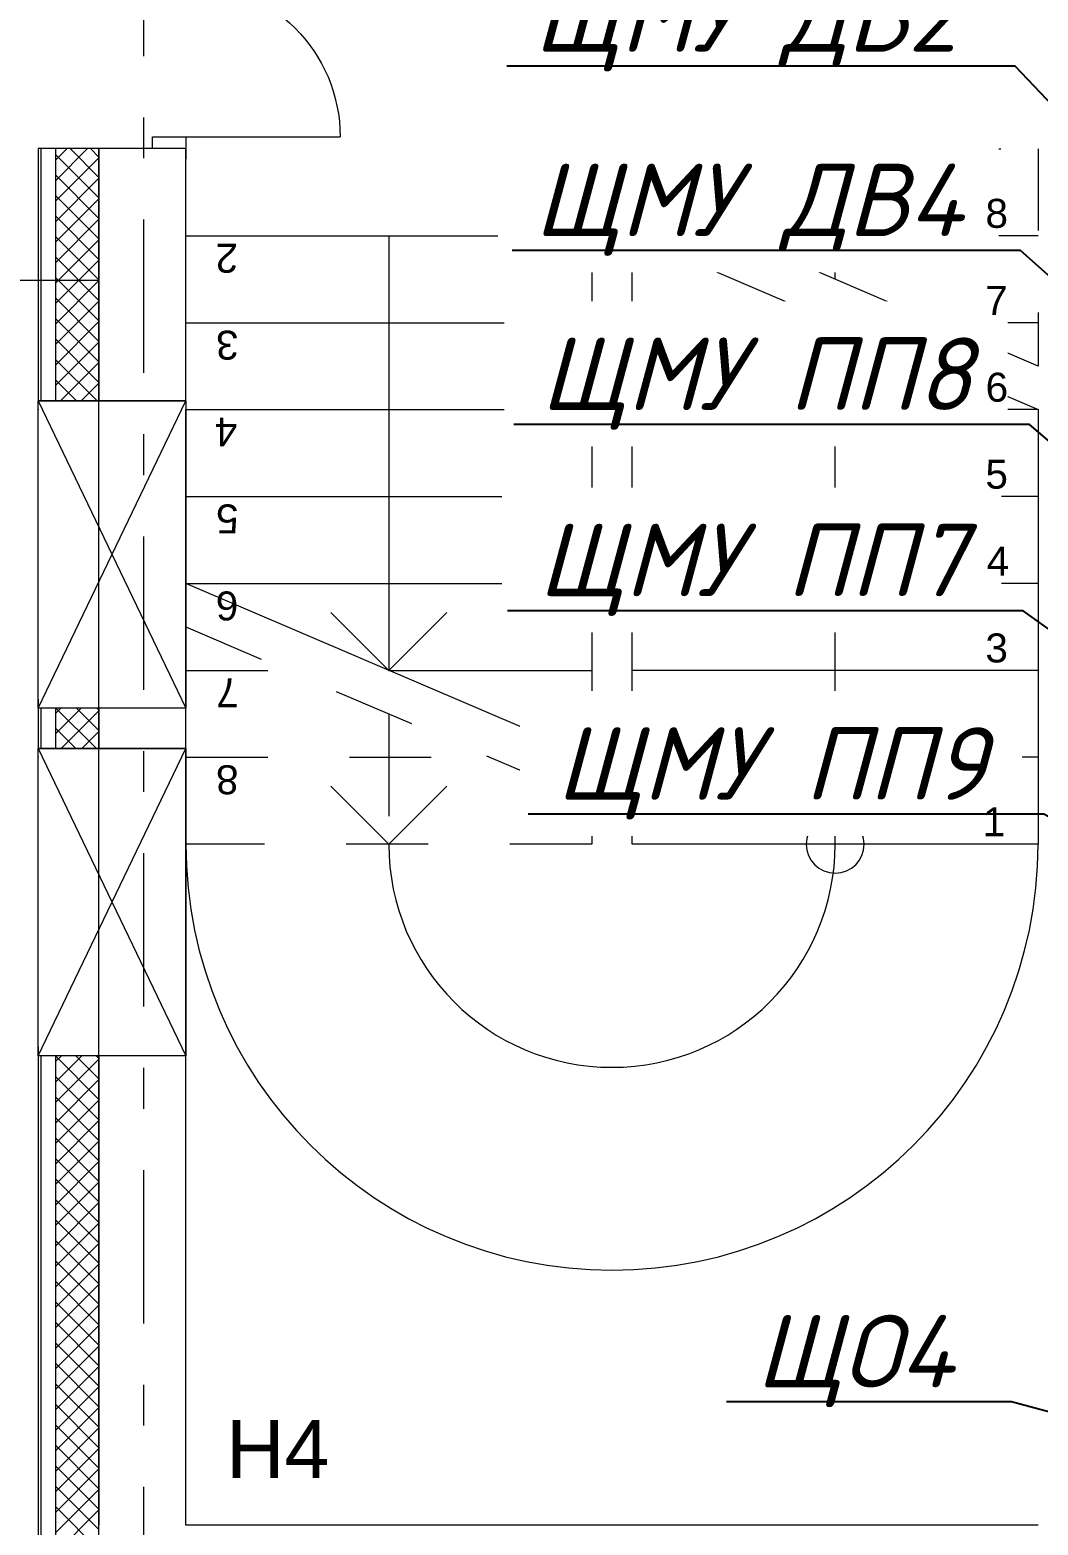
# Model space of a CAD drawing. Header units: millimetres. Extents: x 0 to 878967, y 0 to 534985.
# Drawn here: x 476674 to 480152, y 264054 to 269214 of the extents above; entities that cross this region are included whole.
import ezdxf
from ezdxf import colors
from ezdxf.entities.mleader import LeaderData, LeaderLine
from ezdxf.math import Vec2, Vec3

# ---------------------------------------------------------------- set-up
doc = ezdxf.new("R2010")
doc.units = ezdxf.units.MM
for name, pattern in [('Штриховая', [564.444447, 282.222223, -282.222223]), ('Штрихпунктирная', [670.277762, 352.777767, -176.388884, 0, -141.111112]), ('Штрихштриховая', [1093.611073, 529.166651, -211.666656, 141.111112, -211.666656])]:
    doc.linetypes.add(name, pattern=pattern)
for name, color, linetype, lineweight in [('!ДВ', 200, 'Continuous', 30), ('E_Позначення', 7, 'Continuous', 15), ('E_Розп. мережі', 5, 'Continuous', 30)]:
    doc.layers.add(name, color=color, linetype=linetype, lineweight=lineweight)
for name, color, linetype in [('51312000', 7, 'Continuous'), ('PLAN_0_Asys', 7, 'Continuous'), ('АР- стена наружная', 7, 'Continuous'), ('АР-3д сходи', 7, 'Continuous'), ('Экспликация', 7, 'Continuous')]:
    doc.layers.add(name, color=color, linetype=linetype)
doc.styles.add('ISO', font='isocpeui.ttf')
doc.styles.add('СГЕНЕРИР_СТИЛЬ_1', font='arial.ttf')

# ---------------------------------------------------------------- blocks, each defined once
blk = doc.blocks.new('+9450')
at = {"layer": '!ДВ', "color": 7, "linetype": 'Continuous', "lineweight": 18}
for p, q in [((-363.7, 4940.1), (146.3, 6000.1)), ((-363.7, 6000.1), (146.3, 4940.1)), ((-363.7, 6000.1), (146.3, 6000.1)), ((-363.7, 4940.1), (-363.7, 6000.1)), ((146.3, 6000.1), (146.3, 4940.1)), ((146.3, 4940.1), (-363.7, 4940.1)), ((-363.7, 3740.1), (146.3, 4800.1)), ((-363.7, 4800.1), (146.3, 3740.1)), ((-363.7, 4800.1), (146.3, 4800.1)), ((-363.7, 3740.1), (-363.7, 4800.1)), ((146.3, 4800.1), (146.3, 3740.1)), ((146.3, 3740.1), (-363.7, 3740.1))]:
    blk.add_line(p, q, dxfattribs=at)
at = {"color": 7, "linetype": 'Continuous', "lineweight": 20}
for radius in [1470, 770]:
    blk.add_arc((1616.2, 4470.1), radius, 180, 0, dxfattribs=at)
at = {"layer": '51312000', "color": 7, "linetype": 'Continuous', "lineweight": 20}
for p, q in [((-153.7, 6871.1), (-153.7, 6834.1)), ((31.3, 6871.1), (-153.7, 6871.1)), ((-153.7, 6871.1), (-153.7, 6000.1)), ((31.3, 6871.1), (-153.7, 6871.1)), ((31.3, 6871.1), (-153.7, 6871.1)), ((-153.7, 6871.1), (-153.7, 6834.1)), ((-153.7, 6871.1), (-153.7, 6834.1)), ((146.3, 6871.1), (31.3, 6871.1)), ((146.3, 6871.1), (31.3, 6871.1)), ((146.3, 6871.1), (31.3, 6871.1)), ((146.3, 6911.1), (678.3, 6911.1)), ((146.3, 6871.1), (146.3, 6834.1)), ((146.3, 6000.1), (146.3, 6871.1)), ((146.3, 6871.1), (146.3, 6834.1)), ((146.3, 6871.1), (146.3, 6834.1)), ((146.3, 6000.1), (-153.7, 6000.1)), ((146.3, 6000.1), (146.3, 5970.1)), ((146.3, 4940.1), (146.3, 4970.1)), ((146.3, 4940.1), (-153.7, 4940.1)), ((-153.7, 4940.1), (-153.7, 4800.1)), ((146.3, 4800.1), (146.3, 4940.1)), ((146.3, 4800.1), (-153.7, 4800.1)), ((146.3, 3740.1), (-153.7, 3740.1)), ((-153.7, 3740.1), (-153.7, 2120)), ((146.3, 2120.1), (146.3, 3740.1)), ((3086.5, 2120.1), (146.3, 2120.1))]:
    blk.add_line(p, q, dxfattribs=at)
at = {"layer": '51312000', "color": 7, "linetype": 'Continuous', "lineweight": 18}
for p, q in [((31.3, 6871.1), (31.3, 6911.1)), ((31.3, 6911.1), (146.3, 6911.1)), ((146.3, 6871.1), (31.3, 6871.1)), ((146.3, 6911.1), (146.3, 6871.1)), ((-153.7, 4940.1), (-153.7, 6000.1)), ((146.3, 4970.1), (146.3, 5970.1)), ((-153.7, 3740.1), (-153.7, 4800.1)), ((146.3, 3740.1), (146.3, 4800.1))]:
    blk.add_line(p, q, dxfattribs=at)
at = {"layer": '51312000', "color": 7, "linetype": 'Continuous', "lineweight": 20, "extrusion": (0, 0, -1)}
blk.add_ellipse((146.3, 6911.1), major_axis=(-376.2, 376.2), ratio=1, start_param=0.785398, end_param=2.356194, dxfattribs=at)
at = {"layer": 'PLAN_0_Asys', "color": 7, "linetype": 'Штрихштриховая', "lineweight": 18}
blk.add_line((0, 9906.9), (0, -2146.6), dxfattribs=at)
at = {"layer": 'АР- стена наружная', "color": 7, "linetype": 'Continuous', "lineweight": 20}
for p, q in [((-353.7, 6871.1), (-363.7, 6871.1)), ((-363.7, 6871.1), (-363.7, 6000.1)), ((-303.7, 6871.1), (-353.7, 6871.1)), ((-153.7, 6871.1), (-303.7, 6871.1)), ((-153.7, 6000.1), (-153.7, 6871.1)), ((-353.7, 6000.1), (-363.7, 6000.1)), ((-363.7, 5970.1), (-363.7, 6000.1)), ((-303.7, 6000.1), (-353.7, 6000.1)), ((-153.7, 6000.1), (-303.7, 6000.1)), ((-363.7, 4970.1), (-363.7, 4940.1)), ((-353.7, 4940.1), (-363.7, 4940.1)), ((-363.7, 4940.1), (-363.7, 4800.1)), ((-303.7, 4940.1), (-353.7, 4940.1)), ((-153.7, 4940.1), (-303.7, 4940.1)), ((-153.7, 4800.1), (-153.7, 4940.1)), ((-353.7, 4800.1), (-363.7, 4800.1)), ((-363.7, 4770.1), (-363.7, 4800.1)), ((-303.7, 4800.1), (-353.7, 4800.1)), ((-153.7, 4800.1), (-303.7, 4800.1)), ((-363.7, 3770.1), (-363.7, 3740.1)), ((-353.7, 3740.1), (-363.7, 3740.1)), ((-363.7, 3740.1), (-363.7, -149.9)), ((-303.7, 3740.1), (-353.7, 3740.1)), ((-153.7, 3740.1), (-303.7, 3740.1)), ((-153.7, -149.9), (-153.7, 3740.1))]:
    blk.add_line(p, q, dxfattribs=at)
at = {"layer": 'АР- стена наружная', "color": 7, "linetype": 'Continuous', "lineweight": 18}
for p, q in [((-353.7, 6871.1), (-353.7, 6000.1)), ((-303.7, 6830.9), (-263.4, 6871.1)), ((-303.7, 6760.1), (-192.7, 6871.1)), ((-303.7, 6871.1), (-303.7, 6000.1)), ((-153.7, 6771.3), (-253.5, 6871.1)), ((-153.7, 6842), (-182.8, 6871.1)), ((-153.7, 6700.6), (-303.7, 6850.6)), ((-303.7, 6689.4), (-153.7, 6839.4)), ((-153.7, 6629.9), (-303.7, 6779.9)), ((-303.7, 6618.7), (-153.7, 6768.7)), ((-153.7, 6559.2), (-303.7, 6709.2)), ((-303.7, 6548), (-153.7, 6698)), ((-153.7, 6488.4), (-303.7, 6638.4)), ((-303.7, 6477.3), (-153.7, 6627.3)), ((-153.7, 6417.7), (-303.7, 6567.7)), ((-303.7, 6406.6), (-153.7, 6556.6)), ((-153.7, 6347), (-303.7, 6497)), ((-303.7, 6335.9), (-153.7, 6485.9)), ((-153.7, 6276.3), (-303.7, 6426.3)), ((-303.7, 6265.2), (-153.7, 6415.2)), ((-153.7, 6205.6), (-303.7, 6355.6)), ((-303.7, 6194.5), (-153.7, 6344.5)), ((-153.7, 6134.9), (-303.7, 6284.9)), ((-303.7, 6123.8), (-153.7, 6273.8)), ((-153.7, 6064.2), (-303.7, 6214.2)), ((-303.7, 6053), (-153.7, 6203)), ((-160.3, 6000.1), (-303.7, 6143.5)), ((-285.9, 6000.1), (-153.7, 6132.3)), ((-231, 6000.1), (-303.7, 6072.8)), ((-215.2, 6000.1), (-153.7, 6061.6)), ((-301.7, 6000.1), (-303.7, 6002.1)), ((-153.7, 4940.1), (-153.7, 6000.1)), ((-363.7, 4970.1), (-363.7, 5970.1)), ((-353.7, 4940.1), (-353.7, 4800.1)), ((-303.7, 4921.7), (-285.3, 4940.1)), ((-303.7, 4851), (-214.6, 4940.1)), ((-303.7, 4940.1), (-303.7, 4800.1)), ((-162.4, 4800.1), (-302.4, 4940.1)), ((-283.9, 4800.1), (-153.7, 4930.3)), ((-153.7, 4862.1), (-231.7, 4940.1)), ((-153.7, 4932.8), (-160.9, 4940.1)), ((-233.1, 4800.1), (-303.7, 4870.7)), ((-213.1, 4800.1), (-153.7, 4859.5)), ((-153.7, 3740.1), (-153.7, 4800.1)), ((-363.7, 3770.1), (-363.7, 4770.1)), ((-353.7, 3740.1), (-353.7, -149.9)), ((-303.7, 3719.6), (-283.2, 3740.1)), ((-303.7, 3648.9), (-212.5, 3740.1)), ((-303.7, 3740.1), (-303.7, -149.9)), ((-153.7, 3589.3), (-303.7, 3739.3)), ((-303.7, 3578.2), (-153.7, 3728.2)), ((-153.7, 3660), (-233.7, 3740.1)), ((-153.7, 3730.7), (-163, 3740.1)), ((-153.7, 3518.6), (-303.7, 3668.6)), ((-303.7, 3507.5), (-153.7, 3657.5)), ((-153.7, 3447.9), (-303.7, 3597.9)), ((-303.7, 3436.7), (-153.7, 3586.7)), ((-153.7, 3377.2), (-303.7, 3527.2)), ((-303.7, 3366), (-153.7, 3516)), ((-153.7, 3306.5), (-303.7, 3456.5)), ((-303.7, 3295.3), (-153.7, 3445.3)), ((-153.7, 3235.8), (-303.7, 3385.8)), ((-303.7, 3224.6), (-153.7, 3374.6)), ((-153.7, 3165), (-303.7, 3315)), ((-303.7, 3153.9), (-153.7, 3303.9)), ((-153.7, 3094.3), (-303.7, 3244.3)), ((-303.7, 3083.2), (-153.7, 3233.2)), ((-153.7, 3023.6), (-303.7, 3173.6)), ((-303.7, 3012.5), (-153.7, 3162.5)), ((-153.7, 2952.9), (-303.7, 3102.9)), ((-303.7, 2941.8), (-153.7, 3091.8)), ((-153.7, 2882.2), (-303.7, 3032.2)), ((-303.7, 2871.1), (-153.7, 3021.1)), ((-153.7, 2811.5), (-303.7, 2961.5)), ((-303.7, 2800.4), (-153.7, 2950.4)), ((-153.7, 2740.8), (-303.7, 2890.8)), ((-303.7, 2729.6), (-153.7, 2879.6)), ((-153.7, 2670.1), (-303.7, 2820.1)), ((-303.7, 2658.9), (-153.7, 2808.9)), ((-153.7, 2599.4), (-303.7, 2749.4)), ((-303.7, 2588.2), (-153.7, 2738.2)), ((-153.7, 2528.7), (-303.7, 2678.7)), ((-303.7, 2517.5), (-153.7, 2667.5)), ((-153.7, 2457.9), (-303.7, 2607.9)), ((-303.7, 2446.8), (-153.7, 2596.8)), ((-153.7, 2387.2), (-303.7, 2537.2)), ((-303.7, 2376.1), (-153.7, 2526.1)), ((-153.7, 2316.5), (-303.7, 2466.5)), ((-303.7, 2305.4), (-153.7, 2455.4)), ((-153.7, 2245.8), (-303.7, 2395.8)), ((-303.7, 2234.7), (-153.7, 2384.7)), ((-153.7, 2175.1), (-303.7, 2325.1)), ((-303.7, 2164), (-153.7, 2314)), ((-153.7, 2104.4), (-303.7, 2254.4)), ((-303.7, 2093.2), (-153.7, 2243.2)), ((-153.7, 2033.7), (-303.7, 2183.7)), ((-303.7, 2022.5), (-153.7, 2172.5))]:
    blk.add_line(p, q, dxfattribs=at)
at = {"layer": 'АР- стена наружная', "color": 7, "linetype": 'Continuous', "lineweight": 20}
for p in [(-363.7, 5970.1), (-363.7, 4970.1), (-363.7, 4770.1), (-363.7, 3770.1)]:
    blk.add_point(p, dxfattribs=at)
at = {"layer": 'АР-3д сходи', "color": 7, "linetype": 'Штриховая', "lineweight": 20}
for p, q in [((1546.2, 6870.1), (3086.2, 6870.1)), ((1686.2, 6720.1), (1686.2, 6870.1)), ((3086.2, 6870.1), (3086.2, 6120.1)), ((3086.2, 6120.1), (1686.2, 6720.1)), ((3086.2, 6570.1), (2036.2, 6570.1)), ((3086.2, 6270.1), (2736.2, 6270.1)), ((146.2, 5220.1), (1546.2, 4620.1)), ((146.2, 4470.1), (146.2, 5220.1)), ((146.2, 5070.1), (496.2, 5070.1)), ((146.2, 4770.1), (1196.2, 4770.1)), ((1546.2, 4620.1), (1546.2, 4470.1)), ((1546.2, 4470.1), (146.2, 4470.1))]:
    blk.add_line(p, q, dxfattribs=at)
at = {"layer": 'АР-3д сходи', "color": 7, "linetype": 'Continuous', "lineweight": 20}
for p, q in [((1546.2, 6870.1), (1546.2, 4770.1)), ((146.2, 6570.1), (1546.2, 6570.1)), ((846.2, 6570.1), (846.2, 5070.1)), ((1686.2, 6570.1), (3086.2, 5970.1)), ((1686.2, 4470.1), (1686.2, 6570.1)), ((146.2, 6270.1), (1546.2, 6270.1)), ((2386.2, 6270.1), (1686.2, 6270.1)), ((2186.2, 6070.1), (2386.2, 6270.1)), ((2386.2, 6270.1), (2586.2, 6070.1)), ((2386.2, 4470.1), (2386.2, 6270.1)), ((146.2, 5970.1), (1546.2, 5970.1)), ((3086.2, 5970.1), (1686.2, 5970.1)), ((3086.2, 5970.1), (3086.2, 4470.1)), ((146.2, 5670.1), (1546.2, 5670.1)), ((3086.2, 5670.1), (1686.2, 5670.1)), ((1546.2, 4770.1), (146.2, 5370.1)), ((146.2, 5370.1), (1546.2, 5370.1)), ((3086.2, 5370.1), (1686.2, 5370.1)), ((846.2, 5070.1), (646.2, 5270.1)), ((1046.2, 5270.1), (846.2, 5070.1)), ((846.2, 5070.1), (1546.2, 5070.1)), ((3086.2, 5070.1), (1686.2, 5070.1)), ((3086.2, 4770.1), (1686.2, 4770.1)), ((3086.2, 4470.1), (1686.2, 4470.1)), ((3086.2, 4470.1), (1686.2, 4470.1))]:
    blk.add_line(p, q, dxfattribs=at)
at = {"layer": 'АР-3д сходи', "color": 7, "linetype": 'Штрихпунктирная', "lineweight": 20}
for p, q in [((2186.2, 6670.1), (2386.2, 6870.1)), ((2386.2, 6870.1), (2586.2, 6670.1)), ((2386.2, 6420.1), (2386.2, 6870.1)), ((846.2, 4920.1), (846.2, 4470.1)), ((846.2, 4470.1), (646.2, 4670.1)), ((1046.2, 4670.1), (846.2, 4470.1))]:
    blk.add_line(p, q, dxfattribs=at)
at = {"layer": 'АР-3д сходи', "color": 7, "linetype": 'Continuous', "lineweight": 20}
for start, end in [(0, 180), (180, 0)]:
    blk.add_arc((2386.2, 4470.1), 100, start, end, dxfattribs=at)
at = {"layer": 'Экспликация', "color": 7, "linetype": 'Continuous', "lineweight": 20}
blk.add_line((-1647.3, 6417.2), (-153.7, 6417.2), dxfattribs=at)
at = {"color": 7, "style": 'СГЕНЕРИР_СТИЛЬ_1'}
blk.add_text('Н4', height=200, dxfattribs=at).set_placement((284.6, 2282.3))
at = {"layer": 'АР-3д сходи', "color": 7, "style": 'СГЕНЕРИР_СТИЛЬ_1'}
for s, p in [('8', (2904.7, 6597.5)), ('7', (2903.7, 6297.2)), ('6', (2905.1, 5997.5)), ('5', (2904.5, 5697.3)), ('4', (2908.5, 5397.2)), ('3', (2904.4, 5097.5)), ('2', (2906.2, 4797.4)), ('1', (2895.1, 4497.4))]:
    blk.add_text(s, height=100, dxfattribs=at).set_placement(p)
for s, p in [('2', (326.2, 6542.7)), ('3', (327.9, 6242.6)), ('4', (323.9, 5942.9)), ('5', (327.9, 5642.9)), ('6', (327.3, 5342.6)), ('7', (328.7, 5042.9)), ('8', (327.7, 4742.6))]:
    blk.add_text(s, height=100, rotation=180, dxfattribs=at).set_placement(p)
blk = doc.blocks.new('_None')

msp = doc.modelspace()

# ---------------------------------------------------------------- block references
at = {"layer": 'E_Розп. мережі'}
msp.add_blockref('+9450', (477065.7, 261933.5), dxfattribs=at)

# ---------------------------------------------------------------- next in the draw order: leaders
at = {"layer": 'E_Позначення', "color": 7, "lineweight": 9}
ml = msp.add_multileader_mtext('Standard', dxfattribs=at)
ml.set_content('ЩМУ ДВ2', color=7, style='ISO')
ml.set_leader_properties()
ml.set_arrow_properties(name='NONE')
ml.build(insert=Vec2(0, 0))
ml.multileader.update_dxf_attribs({"has_text_frame": 1, "text_left_attachment_type": 7, "text_right_attachment_type": 8, "dogleg_length": 100, "arrow_head_size": 200})
ctx = ml.context
ctx.base_point, ctx.char_height, ctx.arrow_head_size, ctx.landing_gap_size, ctx.plane_origin = Vec3(478262.6, 269088.8), 250, 200, 100, Vec3(436410, 263136.2)
ctx.left_attachment, ctx.right_attachment, ctx.text_align_type = 7, 8, 2
notes = []
notes.append((ctx, [(0, (1, 1, 0), (480073, 269088.8), (-1, 0), 100, [(0, [(481253.2, 267840.6)], 0, [])])]))
ctx.mtext.insert, ctx.mtext.alignment, ctx.mtext.line_spacing_factor, ctx.mtext.flow_direction = Vec3(479873, 269388.8), 3, 0.72, 5
ctx.mtext.has_bg_fill, ctx.mtext.bg_color, ctx.mtext.bg_scale_factor, ctx.mtext.bg_transparency, ctx.mtext.use_window_bg_color = 1, -1027028792, 1.5, 0, 1
ml = msp.add_multileader_mtext('Standard', dxfattribs=at)
ml.set_content('ЩО4', color=7, style='ISO')
ml.set_leader_properties()
ml.set_arrow_properties(name='NONE')
ml.build(insert=Vec2(0, 0))
ml.multileader.update_dxf_attribs({"has_text_frame": 1, "text_left_attachment_type": 7, "text_right_attachment_type": 8, "dogleg_length": 100, "arrow_head_size": 200})
ctx = ml.context
ctx.base_point, ctx.char_height, ctx.arrow_head_size, ctx.landing_gap_size, ctx.plane_origin = Vec3(479077.5, 264478.7), 250, 200, 100, Vec3(435884, 258449.3)
ctx.left_attachment, ctx.right_attachment, ctx.text_align_type = 7, 8, 2
notes.append((ctx, [(0, (1, 1, 0), (480059.9, 264478.7), (-1, 0), 100, [(0, [(480792.5, 264281.7)], 0, [])])]))
ctx.mtext.insert, ctx.mtext.alignment, ctx.mtext.line_spacing_factor, ctx.mtext.flow_direction = Vec3(479859.9, 264778.7), 3, 0.72, 5
ctx.mtext.has_bg_fill, ctx.mtext.bg_color, ctx.mtext.bg_scale_factor, ctx.mtext.bg_transparency, ctx.mtext.use_window_bg_color = 1, -1027028792, 1.5, 0, 1
for ctx, leaders in notes:
    for number, flags, end, landing, length, lines in leaders:
        leader = LeaderData()
        leader.index, (leader.has_last_leader_line, leader.has_dogleg_vector, leader.attachment_direction) = number, flags
        leader.last_leader_point, leader.dogleg_vector, leader.dogleg_length = Vec3(end), Vec3(landing), length
        for number, points, colour, breaks in lines:
            line = LeaderLine()
            line.index, line.vertices, line.color, line.breaks = number, Vec3.list(points), colors.encode_raw_color(colour), breaks
            leader.lines.append(line)
        ctx.leaders.append(leader)

# ---------------------------------------------------------------- next in the draw order: leaders
ml = msp.add_multileader_mtext('Standard', dxfattribs=at)
ml.set_content('ЩМУ ДВ4', color=7, style='ISO')
ml.set_leader_properties()
ml.set_arrow_properties(name='NONE')
ml.build(insert=Vec2(0, 0))
ml.multileader.update_dxf_attribs({"has_text_frame": 1, "text_left_attachment_type": 7, "text_right_attachment_type": 8, "dogleg_length": 100, "arrow_head_size": 200})
ctx = ml.context
ctx.base_point, ctx.char_height, ctx.arrow_head_size, ctx.landing_gap_size, ctx.plane_origin = Vec3(478290.6, 268452.4), 250, 200, 100, Vec3(436410, 262365.2)
ctx.left_attachment, ctx.right_attachment, ctx.text_align_type = 7, 8, 2
notes = []
notes.append((ctx, [(0, (1, 1, 0), (480091.3, 268452.4), (-1, 0), 100, [(0, [(481326, 267354.9)], 0, [])])]))
ctx.mtext.insert, ctx.mtext.alignment, ctx.mtext.line_spacing_factor, ctx.mtext.flow_direction = Vec3(479891.3, 268752.4), 3, 0.72, 5
ctx.mtext.has_bg_fill, ctx.mtext.bg_color, ctx.mtext.bg_scale_factor, ctx.mtext.bg_transparency, ctx.mtext.use_window_bg_color = 1, -1027028792, 1.5, 0, 1
for ctx, leaders in notes:
    for number, flags, end, landing, length, lines in leaders:
        leader = LeaderData()
        leader.index, (leader.has_last_leader_line, leader.has_dogleg_vector, leader.attachment_direction) = number, flags
        leader.last_leader_point, leader.dogleg_vector, leader.dogleg_length = Vec3(end), Vec3(landing), length
        for number, points, colour, breaks in lines:
            line = LeaderLine()
            line.index, line.vertices, line.color, line.breaks = number, Vec3.list(points), colors.encode_raw_color(colour), breaks
            leader.lines.append(line)
        ctx.leaders.append(leader)

# ---------------------------------------------------------------- next in the draw order: leaders
ml = msp.add_multileader_mtext('Standard', dxfattribs=at)
ml.set_content('ЩМУ ПП8', color=7, style='ISO')
ml.set_leader_properties()
ml.set_arrow_properties(name='NONE')
ml.build(insert=Vec2(0, 0))
ml.multileader.update_dxf_attribs({"has_text_frame": 1, "text_left_attachment_type": 7, "text_right_attachment_type": 8, "dogleg_length": 100, "arrow_head_size": 200})
ctx = ml.context
ctx.base_point, ctx.char_height, ctx.arrow_head_size, ctx.landing_gap_size, ctx.plane_origin = Vec3(478313.4, 267852.1), 250, 200, 100, Vec3(431856, 260903.4)
ctx.left_attachment, ctx.right_attachment, ctx.text_align_type = 7, 8, 2
notes = []
notes.append((ctx, [(0, (1, 1, 0), (480122.1, 267852.1), (-1, 0), 100, [(0, [(481326, 266822.7)], 0, [])])]))
ctx.mtext.insert, ctx.mtext.alignment, ctx.mtext.line_spacing_factor, ctx.mtext.flow_direction = Vec3(479922.1, 268152.1), 3, 0.72, 5
ctx.mtext.has_bg_fill, ctx.mtext.bg_color, ctx.mtext.bg_scale_factor, ctx.mtext.bg_transparency, ctx.mtext.use_window_bg_color = 1, -1027028792, 1.5, 0, 1
for ctx, leaders in notes:
    for number, flags, end, landing, length, lines in leaders:
        leader = LeaderData()
        leader.index, (leader.has_last_leader_line, leader.has_dogleg_vector, leader.attachment_direction) = number, flags
        leader.last_leader_point, leader.dogleg_vector, leader.dogleg_length = Vec3(end), Vec3(landing), length
        for number, points, colour, breaks in lines:
            line = LeaderLine()
            line.index, line.vertices, line.color, line.breaks = number, Vec3.list(points), colors.encode_raw_color(colour), breaks
            leader.lines.append(line)
        ctx.leaders.append(leader)

# ---------------------------------------------------------------- next in the draw order: leaders
ml = msp.add_multileader_mtext('Standard', dxfattribs=at)
ml.set_content('ЩМУ ПП9', color=7, style='ISO')
ml.set_leader_properties()
ml.set_arrow_properties(name='NONE')
ml.build(insert=Vec2(0, 0))
ml.multileader.update_dxf_attribs({"has_text_frame": 1, "text_left_attachment_type": 7, "text_right_attachment_type": 8, "dogleg_length": 100, "arrow_head_size": 200})
ctx = ml.context
ctx.base_point, ctx.char_height, ctx.arrow_head_size, ctx.landing_gap_size, ctx.plane_origin = Vec3(478363.5, 266507.1), 250, 200, 100, Vec3(431856, 260303.4)
ctx.left_attachment, ctx.right_attachment, ctx.text_align_type = 7, 8, 2
notes = []
notes.append((ctx, [(0, (1, 1, 0), (480171.9, 266507.1), (-1, 0), 100, [(0, [(481327, 265887.5)], 0, [])])]))
ctx.mtext.insert, ctx.mtext.alignment, ctx.mtext.line_spacing_factor, ctx.mtext.flow_direction = Vec3(479971.9, 266807.1), 3, 0.72, 5
ctx.mtext.has_bg_fill, ctx.mtext.bg_color, ctx.mtext.bg_scale_factor, ctx.mtext.bg_transparency, ctx.mtext.use_window_bg_color = 1, -1027028792, 1.5, 0, 1
for ctx, leaders in notes:
    for number, flags, end, landing, length, lines in leaders:
        leader = LeaderData()
        leader.index, (leader.has_last_leader_line, leader.has_dogleg_vector, leader.attachment_direction) = number, flags
        leader.last_leader_point, leader.dogleg_vector, leader.dogleg_length = Vec3(end), Vec3(landing), length
        for number, points, colour, breaks in lines:
            line = LeaderLine()
            line.index, line.vertices, line.color, line.breaks = number, Vec3.list(points), colors.encode_raw_color(colour), breaks
            leader.lines.append(line)
        ctx.leaders.append(leader)

# ---------------------------------------------------------------- next in the draw order: leaders
ml = msp.add_multileader_mtext('Standard', dxfattribs=at)
ml.set_content('ЩМУ ПП7', color=7, style='ISO')
ml.set_leader_properties()
ml.set_arrow_properties(name='NONE')
ml.build(insert=Vec2(0, 0))
ml.multileader.update_dxf_attribs({"has_text_frame": 1, "text_left_attachment_type": 7, "text_right_attachment_type": 8, "dogleg_length": 100, "arrow_head_size": 200})
ctx = ml.context
ctx.base_point, ctx.char_height, ctx.arrow_head_size, ctx.landing_gap_size, ctx.plane_origin = Vec3(478280.4, 267209.6), 250, 200, 100, Vec3(436906.5, 260624.2)
ctx.left_attachment, ctx.right_attachment, ctx.text_align_type = 7, 8, 2
notes = []
notes.append((ctx, [(0, (1, 1, 0), (480100.3, 267209.6), (-1, 0), 100, [(0, [(481326, 266327.1)], 0, [])])]))
ctx.mtext.insert, ctx.mtext.alignment, ctx.mtext.line_spacing_factor, ctx.mtext.flow_direction = Vec3(479900.3, 267509.6), 3, 0.72, 5
ctx.mtext.has_bg_fill, ctx.mtext.bg_color, ctx.mtext.bg_scale_factor, ctx.mtext.bg_transparency, ctx.mtext.use_window_bg_color = 1, -1027028792, 1.5, 0, 1
for ctx, leaders in notes:
    for number, flags, end, landing, length, lines in leaders:
        leader = LeaderData()
        leader.index, (leader.has_last_leader_line, leader.has_dogleg_vector, leader.attachment_direction) = number, flags
        leader.last_leader_point, leader.dogleg_vector, leader.dogleg_length = Vec3(end), Vec3(landing), length
        for number, points, colour, breaks in lines:
            line = LeaderLine()
            line.index, line.vertices, line.color, line.breaks = number, Vec3.list(points), colors.encode_raw_color(colour), breaks
            leader.lines.append(line)
        ctx.leaders.append(leader)

doc.saveas('drawing.dxf')
